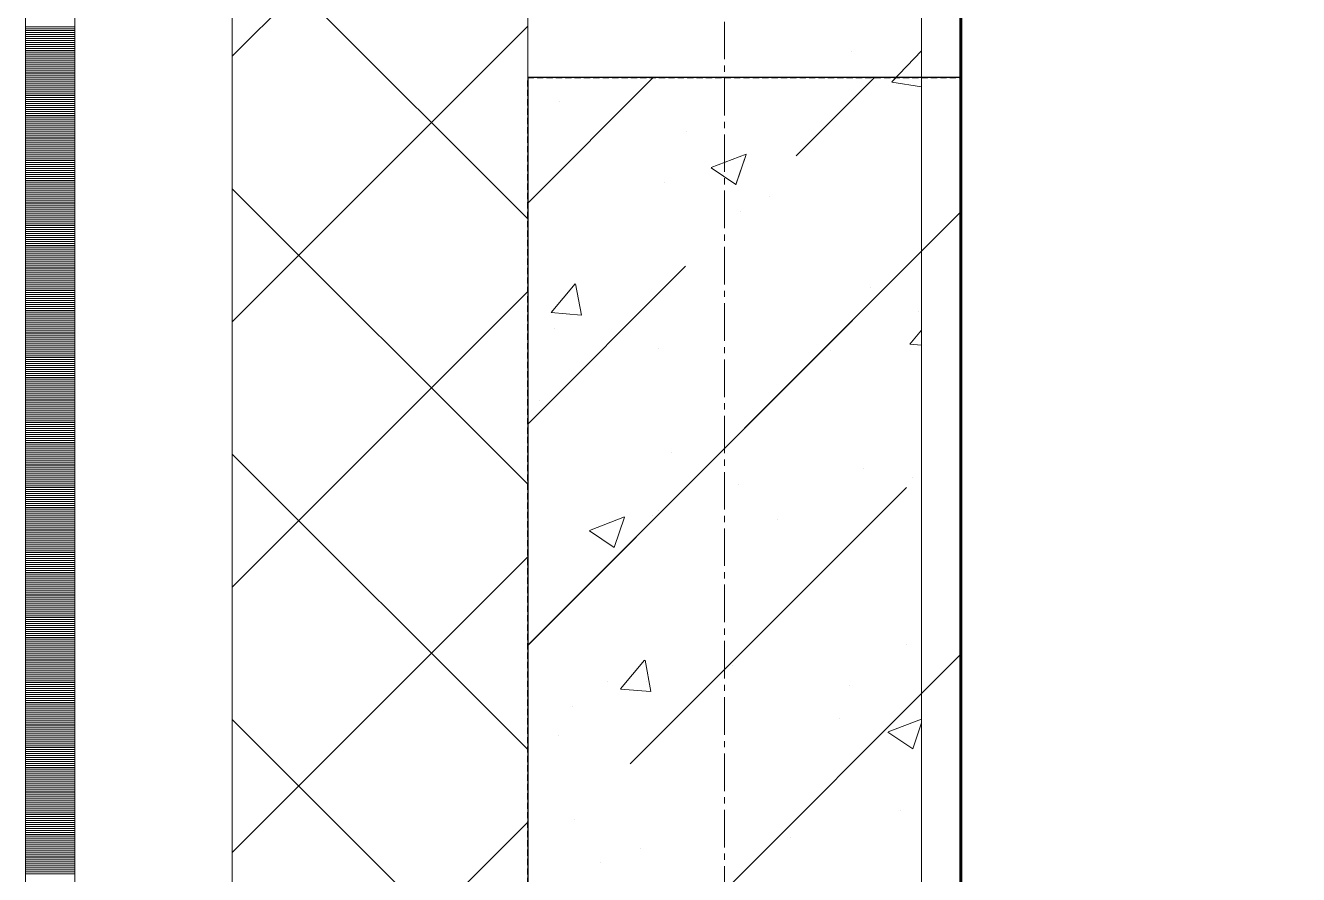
# Model space of a CAD drawing. Header units: millimetres. Extents: x 470010 to 1231400, y -134005 to 421770.
# Drawn here: x 672519 to 673165, y -43716 to -43285 of the extents above; entities that cross this region are included whole.
import ezdxf
from ezdxf.enums import TextEntityAlignment as Align

# ---------------------------------------------------------------- set-up
doc = ezdxf.new("R2010")
doc.units = ezdxf.units.MM
for name, pattern in [('CENTER2', [28.575, 19.05, -3.175, 3.175, -3.175]), ('DASHED', [19.05, 12.7, -6.35]), ('HIDDEN2', [4.7625, 3.175, -1.5875])]:
    doc.linetypes.add(name, pattern=pattern)
doc.layers.get('Defpoints').update_dxf_attribs({"color": 140})
for name, color, linetype, lineweight in [('0) шп потолок', 3, 'Continuous', 60), ('АР_Колонны', 70, 'Continuous', 30), ('АР_Стены ЖБ', 7, 'Continuous', 35), ('АР_Стены ПЕНОблок', 52, 'Continuous', 20), ('АР_Тонкая', 254, 'Continuous', 5), ('АР_Утеплитель', 31, 'Continuous', 0), ('АР_Штриховка', 8, 'Continuous', 0)]:
    doc.layers.add(name, color=color, linetype=linetype, lineweight=lineweight)
doc.layers.add('АР_Делит', color=120, linetype='Continuous', lineweight=0, plot=False)
doc.layers.add('РД_Оси_100', color=7, linetype='Continuous', lineweight=0, true_color=0x525252)
doc.styles.add('style1', font='ARIALN.TTF')

# ---------------------------------------------------------------- blocks, each defined once
blk = doc.blocks.new('СОШ_2200_АР_ОСИ_М100_28.05.24')
at = {"layer": 'АР_Делит', "color": 251, "linetype": 'DASHED', "true_color": 0x636466}
blk.add_lwpolyline([(114955, 135155), (114955, -355), (93595.036, -355), (93595.036, 13855), (94145, 13855), (94145, 68320), (66055, 68320), (66055, 13857.73), (83455, 13857.73), (83455, -355), (45245, -355), (45245, 13145), (44695, 13145), (44695, 26755), (45245, 26755), (45245, 68320), (20455, 68320), (20455, 26755), (27955, 26755), (27955, 13145), (-355, 13145), (-355, 100855)], dxfattribs=at)
at = {"layer": 'РД_Оси_100', "color": 251, "linetype": 'CENTER2', "true_color": 0x636466}
blk.add_line((0, -6155), (0, 139938.679), dxfattribs=at)
blk = doc.blocks.new('A$C9108343f')
at = {"layer": '0) шп потолок'}
blk.add_lwpolyline([(14844.96, 52575), (14844.96, 61255), (7274.96, 61255), (7274.96, 52155), (13824.96, 52155)], dxfattribs=at)
at = {"layer": 'АР_Колонны', "color": 18, "linetype": 'HIDDEN2', "lineweight": 25, "true_color": 0x000000}
for p, q in [((7054.96, 57055), (7274.96, 57055)), ((7054.96, 56155), (7054.96, 57055)), ((7274.96, 57055), (7274.96, 56155))]:
    blk.add_line(p, q, dxfattribs=at)
at = {"layer": 'АР_Колонны', "color": 18, "linetype": 'Continuous', "lineweight": 15, "true_color": 0x000000}
for p, q in [((7274.96, 57055), (7054.96, 57055)), ((7054.96, 57055), (7054.96, 56155)), ((7274.96, 57055), (7054.96, 57055)), ((7054.96, 57055), (7054.96, 56155)), ((7274.96, 56155), (7274.96, 57055)), ((7274.96, 56155), (7274.96, 57055))]:
    blk.add_line(p, q, dxfattribs=at)
at = {"layer": 'АР_Стены ЖБ', "color": 18, "linetype": 'Continuous', "lineweight": 30, "true_color": 0x000000}
for p, q in [((7274.96, 57055), (7054.96, 57055)), ((7054.96, 57055), (7054.96, 56155)), ((7274.96, 56155), (7274.96, 57055))]:
    blk.add_line(p, q, dxfattribs=at)
at = {"layer": 'АР_Стены ПЕНОблок', "color": 18, "linetype": 'Continuous', "lineweight": 20, "true_color": 0x000000}
for p, q in [((7054.96, 97555), (7054.96, 21355)), ((7254.96, 21355), (7254.96, 97555))]:
    blk.add_line(p, q, dxfattribs=at)
at = {"layer": 'АР_Тонкая', "color": 18, "linetype": 'Continuous', "lineweight": 5, "true_color": 0x000000}
for p, q in [((6799.96, 97555), (6799.96, 21355)), ((6824.96, 97555), (6824.96, 21355)), ((6824.96, 21355), (6824.96, 97555)), ((6904.96, 21355), (6904.96, 97555))]:
    blk.add_line(p, q, dxfattribs=at)
at = {"layer": 'АР_Утеплитель', "color": 18, "linetype": 'Continuous', "lineweight": 0, "true_color": 0x000000}
for p, q in [((6904.96, 97555), (6904.96, 21355)), ((7054.96, 21355), (7054.96, 97555))]:
    blk.add_line(p, q, dxfattribs=at)
at = {"layer": 'АР_Штриховка', "color": 18, "linetype": 'Continuous', "lineweight": 0, "true_color": 0x000000}
for p, q in [((6904.96, 57065.71), (7054.96, 57215.71)), ((7054.96, 56983.14), (6904.96, 57133.14)), ((6799.96, 57080.75), (6824.96, 57080.75)), ((6799.96, 57079.75), (6824.96, 57079.75)), ((6904.96, 56931.01), (7054.96, 57081.01)), ((6799.96, 57078.75), (6824.96, 57078.75)), ((6799.96, 57077.75), (6824.96, 57077.75)), ((6799.96, 57076.75), (6824.96, 57076.75)), ((6799.96, 57075.75), (6824.96, 57075.75)), ((6799.96, 57074.75), (6824.96, 57074.75)), ((6799.96, 57073.75), (6824.96, 57073.75)), ((6799.96, 57072.75), (6824.96, 57072.75)), ((6799.96, 57071.75), (6824.96, 57071.75)), ((6799.96, 57070.75), (6824.96, 57070.75)), ((6799.96, 57069.75), (6824.96, 57069.75)), ((6799.96, 57068.75), (6824.96, 57068.75)), ((6799.96, 57067.75), (6824.96, 57067.75)), ((6799.96, 57066.75), (6824.96, 57066.75)), ((7219.35, 57068.07), (7219.35, 57068.07)), ((7239.88, 57052.74), (7254.96, 57068.45)), ((6799.96, 57065.75), (6824.96, 57065.75)), ((6799.96, 57064.75), (6824.96, 57064.75)), ((6799.96, 57063.75), (6824.96, 57063.75)), ((6799.96, 57062.75), (6824.96, 57062.75)), ((6799.96, 57061.75), (6824.96, 57061.75)), ((6799.96, 57060.75), (6824.96, 57060.75)), ((6799.96, 57059.75), (6824.96, 57059.75)), ((6799.96, 57058.75), (6824.96, 57058.75)), ((6799.96, 57057.75), (6824.96, 57057.75)), ((6799.96, 57056.75), (6824.96, 57056.75)), ((6799.96, 57055.75), (6824.96, 57055.75)), ((6799.96, 57054.75), (6824.96, 57054.75)), ((6799.96, 57053.75), (6824.96, 57053.75)), ((6799.96, 57052.75), (6824.96, 57052.75)), ((6799.96, 57051.75), (6824.96, 57051.75)), ((6799.96, 57050.75), (6824.96, 57050.75)), ((6799.96, 57049.75), (6824.96, 57049.75)), ((6799.96, 57048.75), (6824.96, 57048.75)), ((6799.96, 57047.75), (6824.96, 57047.75)), ((6799.96, 57046.75), (6824.96, 57046.75)), ((7239.93, 57052.64), (7254.96, 57050.31)), ((6799.96, 57045.75), (6824.96, 57045.75)), ((6799.96, 57044.75), (6824.96, 57044.75)), ((6799.96, 57043.75), (6824.96, 57043.75)), ((6799.96, 57042.75), (6824.96, 57042.75)), ((6799.96, 57041.75), (6824.96, 57041.75)), ((6799.96, 57040.75), (6824.96, 57040.75)), ((7071.22, 57042.64), (7071.22, 57042.64)), ((6799.96, 57039.75), (6824.96, 57039.75)), ((6799.96, 57038.75), (6824.96, 57038.75)), ((6799.96, 57037.75), (6824.96, 57037.75)), ((6799.96, 57036.75), (6824.96, 57036.75)), ((6799.96, 57035.75), (6824.96, 57035.75)), ((6799.96, 57034.75), (6824.96, 57034.75)), ((6799.96, 57033.75), (6824.96, 57033.75)), ((6799.96, 57032.75), (6824.96, 57032.75)), ((6799.96, 57031.75), (6824.96, 57031.75)), ((6799.96, 57030.75), (6824.96, 57030.75)), ((6799.96, 57029.75), (6824.96, 57029.75)), ((6799.96, 57028.75), (6824.96, 57028.75)), ((6799.96, 57027.75), (6824.96, 57027.75)), ((7135.37, 57027.59), (7135.37, 57027.59)), ((6799.96, 57026.75), (6824.96, 57026.75)), ((6799.96, 57025.75), (6824.96, 57025.75)), ((6799.96, 57024.75), (6824.96, 57024.75)), ((6799.96, 57023.75), (6824.96, 57023.75)), ((6799.96, 57022.75), (6824.96, 57022.75)), ((6799.96, 57021.75), (6824.96, 57021.75)), ((6799.96, 57020.75), (6824.96, 57020.75)), ((6799.96, 57019.75), (6824.96, 57019.75)), ((6799.96, 57018.75), (6824.96, 57018.75)), ((6799.96, 57017.75), (6824.96, 57017.75)), ((6799.96, 57016.75), (6824.96, 57016.75)), ((6799.96, 57015.75), (6824.96, 57015.75)), ((6799.96, 57014.75), (6824.96, 57014.75)), ((7148.14, 57009.23), (7165.92, 57016.05)), ((7160.72, 57000.56), (7165.87, 57015.91)), ((6799.96, 57013.75), (6824.96, 57013.75)), ((6799.96, 57012.75), (6824.96, 57012.75)), ((6799.96, 57011.75), (6824.96, 57011.75)), ((6799.96, 57010.75), (6824.96, 57010.75)), ((6799.96, 57009.75), (6824.96, 57009.75)), ((6799.96, 57008.75), (6824.96, 57008.75)), ((6799.96, 57007.75), (6824.96, 57007.75)), ((7148.07, 57009.08), (7160.71, 57000.56)), ((6799.96, 57006.75), (6824.96, 57006.75)), ((6799.96, 57005.75), (6824.96, 57005.75)), ((6799.96, 57004.75), (6824.96, 57004.75)), ((6799.96, 57003.75), (6824.96, 57003.75)), ((6799.96, 57002.75), (6824.96, 57002.75)), ((6799.96, 57001.75), (6824.96, 57001.75)), ((7124.58, 57001.86), (7124.58, 57001.86)), ((6799.96, 57000.75), (6824.96, 57000.75)), ((6799.96, 56999.75), (6824.96, 56999.75)), ((6799.96, 56998.75), (6824.96, 56998.75)), ((6799.96, 56997.75), (6824.96, 56997.75)), ((6799.96, 56996.75), (6824.96, 56996.75)), ((6799.96, 56995.75), (6824.96, 56995.75)), ((6799.96, 56994.75), (6824.96, 56994.75)), ((7054.96, 56848.44), (6904.96, 56998.44)), ((6799.96, 56993.75), (6824.96, 56993.75)), ((6799.96, 56992.75), (6824.96, 56992.75)), ((6799.96, 56991.75), (6824.96, 56991.75)), ((6799.96, 56990.75), (6824.96, 56990.75)), ((6799.96, 56989.75), (6824.96, 56989.75)), ((6799.96, 56988.75), (6824.96, 56988.75)), ((7177.62, 56994.41), (7177.62, 56994.41)), ((6799.96, 56987.75), (6824.96, 56987.75)), ((6799.96, 56986.75), (6824.96, 56986.75)), ((6799.96, 56985.75), (6824.96, 56985.75)), ((6799.96, 56984.75), (6824.96, 56984.75)), ((6799.96, 56983.75), (6824.96, 56983.75)), ((6799.96, 56982.75), (6824.96, 56982.75)), ((6799.96, 56981.75), (6824.96, 56981.75)), ((6799.96, 56980.75), (6824.96, 56980.75)), ((6799.96, 56979.75), (6824.96, 56979.75)), ((6799.96, 56978.75), (6824.96, 56978.75)), ((6799.96, 56977.75), (6824.96, 56977.75)), ((6799.96, 56976.75), (6824.96, 56976.75)), ((6799.96, 56975.75), (6824.96, 56975.75)), ((6799.96, 56974.75), (6824.96, 56974.75)), ((6799.96, 56973.75), (6824.96, 56973.75)), ((6799.96, 56972.75), (6824.96, 56972.75)), ((6799.96, 56971.75), (6824.96, 56971.75)), ((6799.96, 56970.75), (6824.96, 56970.75)), ((6799.96, 56969.75), (6824.96, 56969.75)), ((6799.96, 56968.75), (6824.96, 56968.75)), ((6799.96, 56967.75), (6824.96, 56967.75)), ((6799.96, 56966.75), (6824.96, 56966.75)), ((6799.96, 56965.75), (6824.96, 56965.75)), ((6799.96, 56964.75), (6824.96, 56964.75)), ((6799.96, 56963.75), (6824.96, 56963.75)), ((6799.96, 56962.75), (6824.96, 56962.75)), ((6799.96, 56961.75), (6824.96, 56961.75)), ((6799.96, 56960.75), (6824.96, 56960.75)), ((6799.96, 56959.75), (6824.96, 56959.75)), ((6799.96, 56958.75), (6824.96, 56958.75)), ((6799.96, 56957.75), (6824.96, 56957.75)), ((6799.96, 56956.75), (6824.96, 56956.75)), ((6799.96, 56955.75), (6824.96, 56955.75)), ((6799.96, 56954.75), (6824.96, 56954.75)), ((6799.96, 56953.75), (6824.96, 56953.75)), ((6799.96, 56952.75), (6824.96, 56952.75)), ((6799.96, 56951.75), (6824.96, 56951.75)), ((6799.96, 56950.75), (6824.96, 56950.75)), ((6799.96, 56949.75), (6824.96, 56949.75)), ((7066.87, 56935.59), (7079.11, 56950.19)), ((7082.26, 56934.3), (7079.33, 56950.22)), ((6799.96, 56948.75), (6824.96, 56948.75)), ((6799.96, 56947.75), (6824.96, 56947.75)), ((6799.96, 56946.75), (6824.96, 56946.75)), ((6799.96, 56945.75), (6824.96, 56945.75)), ((6799.96, 56944.75), (6824.96, 56944.75)), ((6799.96, 56943.75), (6824.96, 56943.75)), ((6904.96, 56796.3), (7054.96, 56946.3)), ((7228.97, 56948.53), (7228.97, 56948.53)), ((6799.96, 56942.75), (6824.96, 56942.75)), ((6799.96, 56941.75), (6824.96, 56941.75)), ((6799.96, 56940.75), (6824.96, 56940.75)), ((6799.96, 56939.75), (6824.96, 56939.75)), ((6799.96, 56938.75), (6824.96, 56938.75)), ((6799.96, 56937.75), (6824.96, 56937.75)), ((6799.96, 56936.75), (6824.96, 56936.75)), ((6799.96, 56935.75), (6824.96, 56935.75)), ((6799.96, 56934.75), (6824.96, 56934.75)), ((6799.96, 56933.75), (6824.96, 56933.75)), ((6799.96, 56932.75), (6824.96, 56932.75)), ((6799.96, 56931.75), (6824.96, 56931.75)), ((6799.96, 56930.75), (6824.96, 56930.75)), ((7066.87, 56935.59), (7082.05, 56934.26)), ((7253.41, 56936.35), (7253.41, 56936.35)), ((6799.96, 56929.75), (6824.96, 56929.75)), ((6799.96, 56928.75), (6824.96, 56928.75)), ((6799.96, 56927.75), (6824.96, 56927.75)), ((6799.96, 56926.75), (6824.96, 56926.75)), ((6799.96, 56925.75), (6824.96, 56925.75)), ((6799.96, 56924.75), (6824.96, 56924.75)), ((6799.96, 56923.75), (6824.96, 56923.75)), ((7068.55, 56927.41), (7068.55, 56927.41)), ((7249.05, 56919.65), (7254.96, 56926.69)), ((6799.96, 56922.75), (6824.96, 56922.75)), ((6799.96, 56921.75), (6824.96, 56921.75)), ((6799.96, 56920.75), (6824.96, 56920.75)), ((6799.96, 56919.75), (6824.96, 56919.75)), ((6799.96, 56918.75), (6824.96, 56918.75)), ((6799.96, 56917.75), (6824.96, 56917.75)), ((7121.49, 56917.31), (7121.49, 56917.31)), ((7249.05, 56919.65), (7254.96, 56919.13)), ((6799.96, 56916.75), (6824.96, 56916.75)), ((6799.96, 56915.75), (6824.96, 56915.75)), ((6799.96, 56914.75), (6824.96, 56914.75)), ((6799.96, 56913.75), (6824.96, 56913.75)), ((6799.96, 56912.75), (6824.96, 56912.75)), ((6799.96, 56911.75), (6824.96, 56911.75)), ((6799.96, 56910.75), (6824.96, 56910.75)), ((7208.87, 56916.52), (7208.87, 56916.52)), ((6799.96, 56909.75), (6824.96, 56909.75)), ((6799.96, 56908.75), (6824.96, 56908.75)), ((6799.96, 56907.75), (6824.96, 56907.75)), ((6799.96, 56906.75), (6824.96, 56906.75)), ((6799.96, 56905.75), (6824.96, 56905.75)), ((6799.96, 56904.75), (6824.96, 56904.75)), ((6799.96, 56903.75), (6824.96, 56903.75)), ((6799.96, 56902.75), (6824.96, 56902.75)), ((6799.96, 56901.75), (6824.96, 56901.75)), ((6799.96, 56900.75), (6824.96, 56900.75)), ((6799.96, 56899.75), (6824.96, 56899.75)), ((6799.96, 56898.75), (6824.96, 56898.75)), ((6799.96, 56897.75), (6824.96, 56897.75)), ((6799.96, 56896.75), (6824.96, 56896.75)), ((6799.96, 56895.75), (6824.96, 56895.75)), ((6799.96, 56894.75), (6824.96, 56894.75)), ((6799.96, 56893.75), (6824.96, 56893.75)), ((6799.96, 56892.75), (6824.96, 56892.75)), ((6799.96, 56891.75), (6824.96, 56891.75)), ((6799.96, 56890.75), (6824.96, 56890.75)), ((6799.96, 56889.75), (6824.96, 56889.75)), ((6799.96, 56888.75), (6824.96, 56888.75)), ((6799.96, 56887.75), (6824.96, 56887.75)), ((6799.96, 56886.75), (6824.96, 56886.75)), ((6799.96, 56885.75), (6824.96, 56885.75)), ((7060.74, 56891.09), (7060.74, 56891.09)), ((6799.96, 56884.75), (6824.96, 56884.75)), ((6799.96, 56883.75), (6824.96, 56883.75)), ((6799.96, 56882.75), (6824.96, 56882.75)), ((6799.96, 56881.75), (6824.96, 56881.75)), ((6799.96, 56880.75), (6824.96, 56880.75)), ((6799.96, 56879.75), (6824.96, 56879.75)), ((6799.96, 56878.75), (6824.96, 56878.75)), ((6799.96, 56877.75), (6824.96, 56877.75)), ((6799.96, 56876.75), (6824.96, 56876.75)), ((6799.96, 56875.75), (6824.96, 56875.75)), ((6799.96, 56874.75), (6824.96, 56874.75)), ((6799.96, 56873.75), (6824.96, 56873.75)), ((6799.96, 56872.75), (6824.96, 56872.75)), ((6799.96, 56871.75), (6824.96, 56871.75)), ((6799.96, 56870.75), (6824.96, 56870.75)), ((6799.96, 56869.75), (6824.96, 56869.75)), ((6799.96, 56868.75), (6824.96, 56868.75)), ((6799.96, 56867.75), (6824.96, 56867.75)), ((6799.96, 56866.75), (6824.96, 56866.75)), ((6799.96, 56865.75), (6824.96, 56865.75)), ((6799.96, 56864.75), (6824.96, 56864.75)), ((6799.96, 56863.75), (6824.96, 56863.75)), ((6799.96, 56862.75), (6824.96, 56862.75)), ((6799.96, 56861.75), (6824.96, 56861.75)), ((6799.96, 56860.75), (6824.96, 56860.75)), ((6799.96, 56859.75), (6824.96, 56859.75)), ((7054.96, 56713.74), (6904.96, 56863.74)), ((7128.16, 56864.61), (7128.16, 56864.61)), ((6799.96, 56858.75), (6824.96, 56858.75)), ((6799.96, 56857.75), (6824.96, 56857.75)), ((6799.96, 56856.75), (6824.96, 56856.75)), ((6799.96, 56855.75), (6824.96, 56855.75)), ((6799.96, 56854.75), (6824.96, 56854.75)), ((6799.96, 56853.75), (6824.96, 56853.75)), ((6799.96, 56852.75), (6824.96, 56852.75)), ((7225.73, 56856.72), (7225.73, 56856.72)), ((6799.96, 56851.75), (6824.96, 56851.75)), ((6799.96, 56850.75), (6824.96, 56850.75)), ((6799.96, 56849.75), (6824.96, 56849.75)), ((6799.96, 56848.75), (6824.96, 56848.75)), ((6799.96, 56847.75), (6824.96, 56847.75)), ((6799.96, 56846.75), (6824.96, 56846.75)), ((7162.15, 56848.35), (7162.15, 56848.35)), ((7250.33, 56851.79), (7250.33, 56851.79)), ((6799.96, 56845.75), (6824.96, 56845.75)), ((6799.96, 56844.75), (6824.96, 56844.75)), ((6799.96, 56843.75), (6824.96, 56843.75)), ((6799.96, 56842.75), (6824.96, 56842.75)), ((6799.96, 56841.75), (6824.96, 56841.75)), ((6799.96, 56840.75), (6824.96, 56840.75)), ((6799.96, 56839.75), (6824.96, 56839.75)), ((6799.96, 56838.75), (6824.96, 56838.75)), ((6799.96, 56837.75), (6824.96, 56837.75)), ((6799.96, 56836.75), (6824.96, 56836.75)), ((6799.96, 56835.75), (6824.96, 56835.75)), ((6799.96, 56834.75), (6824.96, 56834.75)), ((6799.96, 56833.75), (6824.96, 56833.75)), ((7121.6, 56835.32), (7121.6, 56835.32)), ((6799.96, 56832.75), (6824.96, 56832.75)), ((6799.96, 56831.75), (6824.96, 56831.75)), ((6799.96, 56830.75), (6824.96, 56830.75)), ((6799.96, 56829.75), (6824.96, 56829.75)), ((6799.96, 56828.75), (6824.96, 56828.75)), ((6799.96, 56827.75), (6824.96, 56827.75)), ((6799.96, 56826.75), (6824.96, 56826.75)), ((7086.34, 56825.04), (7104.12, 56831.86)), ((7098.92, 56816.37), (7104.07, 56831.72)), ((7118.4, 56832.75), (7118.4, 56832.75)), ((7181.71, 56830.49), (7181.71, 56830.49)), ((6799.96, 56825.75), (6824.96, 56825.75)), ((6799.96, 56824.75), (6824.96, 56824.75)), ((6799.96, 56823.75), (6824.96, 56823.75)), ((6799.96, 56822.75), (6824.96, 56822.75)), ((6799.96, 56821.75), (6824.96, 56821.75)), ((6799.96, 56820.75), (6824.96, 56820.75)), ((7086.27, 56824.9), (7098.91, 56816.37)), ((6799.96, 56819.75), (6824.96, 56819.75)), ((6799.96, 56818.75), (6824.96, 56818.75)), ((6799.96, 56817.75), (6824.96, 56817.75)), ((6799.96, 56816.75), (6824.96, 56816.75)), ((6799.96, 56815.75), (6824.96, 56815.75)), ((6799.96, 56814.75), (6824.96, 56814.75)), ((6799.96, 56813.75), (6824.96, 56813.75)), ((6799.96, 56812.75), (6824.96, 56812.75)), ((6799.96, 56811.75), (6824.96, 56811.75)), ((6799.96, 56810.75), (6824.96, 56810.75)), ((6799.96, 56809.75), (6824.96, 56809.75)), ((6799.96, 56808.75), (6824.96, 56808.75)), ((6799.96, 56807.75), (6824.96, 56807.75)), ((6904.96, 56661.6), (7054.96, 56811.6)), ((6799.96, 56806.75), (6824.96, 56806.75)), ((6799.96, 56805.75), (6824.96, 56805.75)), ((6799.96, 56804.75), (6824.96, 56804.75)), ((6799.96, 56803.75), (6824.96, 56803.75)), ((6799.96, 56802.75), (6824.96, 56802.75)), ((6799.96, 56801.75), (6824.96, 56801.75)), ((6799.96, 56800.75), (6824.96, 56800.75)), ((6799.96, 56799.75), (6824.96, 56799.75)), ((6799.96, 56798.75), (6824.96, 56798.75)), ((6799.96, 56797.75), (6824.96, 56797.75)), ((6799.96, 56796.75), (6824.96, 56796.75)), ((6799.96, 56795.75), (6824.96, 56795.75)), ((6799.96, 56794.75), (6824.96, 56794.75)), ((6799.96, 56793.75), (6824.96, 56793.75)), ((6799.96, 56792.75), (6824.96, 56792.75)), ((6799.96, 56791.75), (6824.96, 56791.75)), ((6799.96, 56790.75), (6824.96, 56790.75)), ((6799.96, 56789.75), (6824.96, 56789.75)), ((6799.96, 56788.75), (6824.96, 56788.75)), ((6799.96, 56787.75), (6824.96, 56787.75)), ((6799.96, 56786.75), (6824.96, 56786.75)), ((6799.96, 56785.75), (6824.96, 56785.75)), ((6799.96, 56784.75), (6824.96, 56784.75)), ((6799.96, 56783.75), (6824.96, 56783.75)), ((6799.96, 56782.75), (6824.96, 56782.75)), ((6799.96, 56781.75), (6824.96, 56781.75)), ((6799.96, 56780.75), (6824.96, 56780.75)), ((6799.96, 56779.75), (6824.96, 56779.75)), ((6799.96, 56778.75), (6824.96, 56778.75)), ((6799.96, 56777.75), (6824.96, 56777.75)), ((6799.96, 56776.75), (6824.96, 56776.75)), ((6799.96, 56775.75), (6824.96, 56775.75)), ((6799.96, 56774.75), (6824.96, 56774.75)), ((6799.96, 56773.75), (6824.96, 56773.75)), ((6799.96, 56772.75), (6824.96, 56772.75)), ((6799.96, 56771.75), (6824.96, 56771.75)), ((6799.96, 56770.75), (6824.96, 56770.75)), ((6799.96, 56769.75), (6824.96, 56769.75)), ((6799.96, 56768.75), (6824.96, 56768.75)), ((6799.96, 56767.75), (6824.96, 56767.75)), ((6799.96, 56766.75), (6824.96, 56766.75)), ((6799.96, 56765.75), (6824.96, 56765.75)), ((6799.96, 56764.75), (6824.96, 56764.75)), ((6799.96, 56763.75), (6824.96, 56763.75)), ((6799.96, 56762.75), (6824.96, 56762.75)), ((7247.24, 56767.24), (7247.24, 56767.24)), ((6799.96, 56761.75), (6824.96, 56761.75)), ((6799.96, 56760.75), (6824.96, 56760.75)), ((6799.96, 56759.75), (6824.96, 56759.75)), ((6799.96, 56758.75), (6824.96, 56758.75)), ((6799.96, 56757.75), (6824.96, 56757.75)), ((6799.96, 56756.75), (6824.96, 56756.75)), ((6799.96, 56755.75), (6824.96, 56755.75)), ((7102.11, 56744.54), (7114.36, 56759.13)), ((7117.5, 56743.24), (7114.57, 56759.16)), ((7158.91, 56756.54), (7158.91, 56756.54)), ((6799.96, 56754.75), (6824.96, 56754.75)), ((6799.96, 56753.75), (6824.96, 56753.75)), ((6799.96, 56752.75), (6824.96, 56752.75)), ((6799.96, 56751.75), (6824.96, 56751.75)), ((6799.96, 56750.75), (6824.96, 56750.75)), ((6799.96, 56749.75), (6824.96, 56749.75)), ((6799.96, 56748.75), (6824.96, 56748.75)), ((6799.96, 56747.75), (6824.96, 56747.75)), ((6799.96, 56746.75), (6824.96, 56746.75)), ((6799.96, 56745.75), (6824.96, 56745.75)), ((6799.96, 56744.75), (6824.96, 56744.75)), ((6799.96, 56743.75), (6824.96, 56743.75)), ((6799.96, 56742.75), (6824.96, 56742.75)), ((7095.33, 56748.16), (7095.33, 56748.16)), ((7102.11, 56744.53), (7117.29, 56743.2)), ((7115.31, 56748.2), (7115.31, 56748.2)), ((7218.6, 56746.43), (7218.6, 56746.43)), ((6799.96, 56741.75), (6824.96, 56741.75)), ((6799.96, 56740.75), (6824.96, 56740.75)), ((6799.96, 56739.75), (6824.96, 56739.75)), ((6799.96, 56738.75), (6824.96, 56738.75)), ((6799.96, 56737.75), (6824.96, 56737.75)), ((6799.96, 56736.75), (6824.96, 56736.75)), ((6799.96, 56735.75), (6824.96, 56735.75)), ((6799.96, 56734.75), (6824.96, 56734.75)), ((6799.96, 56733.75), (6824.96, 56733.75)), ((6799.96, 56732.75), (6824.96, 56732.75)), ((6799.96, 56731.75), (6824.96, 56731.75)), ((6799.96, 56730.75), (6824.96, 56730.75)), ((6799.96, 56729.75), (6824.96, 56729.75)), ((7077.62, 56735.5), (7077.62, 56735.5)), ((7213.21, 56729.77), (7213.21, 56729.77)), ((6799.96, 56728.75), (6824.96, 56728.75)), ((6799.96, 56727.75), (6824.96, 56727.75)), ((6799.96, 56726.75), (6824.96, 56726.75)), ((6799.96, 56725.75), (6824.96, 56725.75)), ((6799.96, 56724.75), (6824.96, 56724.75)), ((6799.96, 56723.75), (6824.96, 56723.75)), ((7054.96, 56579.03), (6904.96, 56729.03)), ((7237.95, 56722.77), (7254.96, 56729.3)), ((7250.53, 56714.1), (7254.96, 56727.29)), ((6799.96, 56722.75), (6824.96, 56722.75)), ((6799.96, 56721.75), (6824.96, 56721.75)), ((6799.96, 56720.75), (6824.96, 56720.75)), ((6799.96, 56719.75), (6824.96, 56719.75)), ((6799.96, 56718.75), (6824.96, 56718.75)), ((6799.96, 56717.75), (6824.96, 56717.75)), ((7070.48, 56721.01), (7070.48, 56721.01)), ((7237.89, 56722.63), (7250.52, 56714.11)), ((6799.96, 56716.75), (6824.96, 56716.75)), ((6799.96, 56715.75), (6824.96, 56715.75)), ((6799.96, 56714.75), (6824.96, 56714.75)), ((6799.96, 56713.75), (6824.96, 56713.75)), ((6799.96, 56712.75), (6824.96, 56712.75)), ((6799.96, 56711.75), (6824.96, 56711.75)), ((6799.96, 56710.75), (6824.96, 56710.75)), ((6799.96, 56709.75), (6824.96, 56709.75)), ((6799.96, 56708.75), (6824.96, 56708.75)), ((6799.96, 56707.75), (6824.96, 56707.75)), ((6799.96, 56706.75), (6824.96, 56706.75)), ((6799.96, 56705.75), (6824.96, 56705.75)), ((6799.96, 56704.75), (6824.96, 56704.75)), ((6799.96, 56703.75), (6824.96, 56703.75)), ((6799.96, 56702.75), (6824.96, 56702.75)), ((6799.96, 56701.75), (6824.96, 56701.75)), ((6799.96, 56700.75), (6824.96, 56700.75)), ((6799.96, 56699.75), (6824.96, 56699.75)), ((6799.96, 56698.75), (6824.96, 56698.75)), ((6799.96, 56697.75), (6824.96, 56697.75)), ((6799.96, 56696.75), (6824.96, 56696.75)), ((6799.96, 56695.75), (6824.96, 56695.75)), ((6799.96, 56694.75), (6824.96, 56694.75)), ((6799.96, 56693.75), (6824.96, 56693.75)), ((6799.96, 56692.75), (6824.96, 56692.75)), ((6799.96, 56691.75), (6824.96, 56691.75)), ((6799.96, 56690.75), (6824.96, 56690.75)), ((6799.96, 56689.75), (6824.96, 56689.75)), ((6799.96, 56688.75), (6824.96, 56688.75)), ((6799.96, 56687.75), (6824.96, 56687.75)), ((6799.96, 56686.75), (6824.96, 56686.75)), ((6799.96, 56685.75), (6824.96, 56685.75)), ((6799.96, 56684.75), (6824.96, 56684.75)), ((6799.96, 56683.75), (6824.96, 56683.75)), ((6799.96, 56682.75), (6824.96, 56682.75)), ((6799.96, 56681.75), (6824.96, 56681.75)), ((6799.96, 56680.75), (6824.96, 56680.75)), ((6799.96, 56679.75), (6824.96, 56679.75)), ((6799.96, 56678.75), (6824.96, 56678.75)), ((7244.15, 56682.68), (7244.15, 56682.68)), ((6799.96, 56677.75), (6824.96, 56677.75)), ((6799.96, 56676.75), (6824.96, 56676.75)), ((6799.96, 56675.75), (6824.96, 56675.75)), ((6799.96, 56674.75), (6824.96, 56674.75)), ((6799.96, 56673.75), (6824.96, 56673.75)), ((6799.96, 56672.75), (6824.96, 56672.75)), ((6799.96, 56671.75), (6824.96, 56671.75)), ((6904.96, 56526.9), (7054.96, 56676.9)), ((6799.96, 56670.75), (6824.96, 56670.75)), ((6799.96, 56669.75), (6824.96, 56669.75)), ((6799.96, 56668.75), (6824.96, 56668.75)), ((6799.96, 56667.75), (6824.96, 56667.75)), ((6799.96, 56666.75), (6824.96, 56666.75)), ((6799.96, 56665.75), (6824.96, 56665.75)), ((7188.29, 56669.02), (7188.29, 56669.02)), ((6799.96, 56664.75), (6824.96, 56664.75)), ((6799.96, 56663.75), (6824.96, 56663.75)), ((6799.96, 56662.75), (6824.96, 56662.75)), ((6799.96, 56661.75), (6824.96, 56661.75)), ((6799.96, 56660.75), (6824.96, 56660.75)), ((6799.96, 56659.75), (6824.96, 56659.75)), ((6799.96, 56658.75), (6824.96, 56658.75)), ((7112.22, 56663.64), (7112.22, 56663.64)), ((6799.96, 56657.75), (6824.96, 56657.75)), ((6799.96, 56656.75), (6824.96, 56656.75)), ((6799.96, 56655.75), (6824.96, 56655.75)), ((6799.96, 56654.75), (6824.96, 56654.75)), ((6799.96, 56653.75), (6824.96, 56653.75)), ((6799.96, 56652.75), (6824.96, 56652.75)), ((7092.1, 56656.36), (7092.1, 56656.36)), ((6799.96, 56651.75), (6824.96, 56651.75)), ((6799.96, 56650.75), (6824.96, 56650.75))]:
    blk.add_line(p, q, dxfattribs=at)
at = {"layer": 'АР_Штриховка', "color": 18, "linetype": 'Continuous', "lineweight": 5, "true_color": 0x000000}
for p, q in [((7054.96, 56991.2), (7118.75, 57055)), ((7191.24, 57015.24), (7231.01, 57055)), ((7054.96, 56766.7), (7274.96, 56986.7)), ((7163.18, 56987.17), (7163.18, 56987.17)), ((7054.96, 56878.95), (7135.12, 56959.11)), ((7107.05, 56706.54), (7247.37, 56846.86)), ((7054.96, 56542.19), (7274.96, 56762.19)), ((7078.99, 56678.48), (7078.99, 56678.48))]:
    blk.add_line(p, q, dxfattribs=at)
at = {"layer": 'РД_Оси_100'}
blk.add_blockref('СОШ_2200_АР_ОСИ_М100_28.05.24', (7154.96, 6755), dxfattribs=at)
at = {"layer": 'Defpoints', "color": 18, "true_color": 0x000000, "style": 'style1'}
for p in [(143949.34, 316089.12), (143974.98, 281639.5), (143890.4, 273244.71), (143839.99, 264276.81), (143967.75, 254892.38), (12251.96, 104178.14), (12382.58, 96023.14)]:
    blk.add_attdef('АР-ПОМЕЩЕНИЕ:НАИМЕНОВАНИЕ', text='', height=100, dxfattribs=at).set_placement(p, align=Align.MIDDLE)
at = {"layer": 'Defpoints', "color": 18, "true_color": 0x000000, "style": 'style1', "flags": 8}
for p in [(143951.3, 279099.09), (143848.34, 269251.11), (143875.33, 260094.25), (144049.74, 250824.7), (163419.28, 238153.36), (155897.46, 237965.97), (183037.2, 237965.97), (143342.94, 237876.19)]:
    blk.add_attdef('АР-ПОМЕЩЕНИЕ:НАИМЕНОВАНИЕ', text='', height=100, dxfattribs=at).set_placement(p, align=Align.MIDDLE)

msp = doc.modelspace()

# ---------------------------------------------------------------- linework, layer by layer
at = {"layer": '0) шп потолок'}
msp.add_lwpolyline([(680563.57, -47791.242), (680563.57, -39111.242), (672993.57, -39111.242), (672993.57, -48211.242), (679543.57, -48211.242)], dxfattribs=at)
at = {"layer": 'АР_Колонны', "color": 18, "linetype": 'HIDDEN2', "lineweight": 25, "true_color": 0x000000}
for p, q in [((672773.57, -43311.242), (672993.57, -43311.242)), ((672773.57, -44211.242), (672773.57, -43311.242)), ((672993.57, -43311.242), (672993.57, -44211.242))]:
    msp.add_line(p, q, dxfattribs=at)
at = {"layer": 'АР_Колонны', "color": 18, "linetype": 'Continuous', "lineweight": 15, "true_color": 0x000000}
for p, q in [((672993.57, -43311.242), (672773.57, -43311.242)), ((672773.57, -43311.242), (672773.57, -44211.242)), ((672993.57, -43311.242), (672773.57, -43311.242)), ((672773.57, -43311.242), (672773.57, -44211.242)), ((672993.57, -44211.242), (672993.57, -43311.242)), ((672993.57, -44211.242), (672993.57, -43311.242))]:
    msp.add_line(p, q, dxfattribs=at)
at = {"layer": 'АР_Стены ЖБ', "color": 18, "linetype": 'Continuous', "lineweight": 30, "true_color": 0x000000}
for p, q in [((672993.57, -43311.242), (672773.57, -43311.242)), ((672773.57, -43311.242), (672773.57, -44211.242)), ((672993.57, -44211.242), (672993.57, -43311.242))]:
    msp.add_line(p, q, dxfattribs=at)
at = {"layer": 'АР_Стены ПЕНОблок', "color": 18, "linetype": 'Continuous', "lineweight": 20, "true_color": 0x000000}
for p, q in [((672773.57, -2811.242), (672773.57, -79011.242)), ((672973.57, -79011.242), (672973.57, -2811.242))]:
    msp.add_line(p, q, dxfattribs=at)
at = {"layer": 'АР_Тонкая', "color": 18, "linetype": 'Continuous', "lineweight": 5, "true_color": 0x000000}
for p, q in [((672518.57, -2811.242), (672518.57, -79011.242)), ((672543.57, -2811.242), (672543.57, -79011.242)), ((672543.57, -79011.242), (672543.57, -2811.242)), ((672623.57, -79011.242), (672623.57, -2811.242))]:
    msp.add_line(p, q, dxfattribs=at)
at = {"layer": 'АР_Утеплитель', "color": 18, "linetype": 'Continuous', "lineweight": 0, "true_color": 0x000000}
for p, q in [((672623.57, -2811.242), (672623.57, -79011.242)), ((672773.57, -79011.242), (672773.57, -2811.242))]:
    msp.add_line(p, q, dxfattribs=at)
at = {"layer": 'АР_Штриховка', "color": 18, "linetype": 'Continuous', "lineweight": 0, "true_color": 0x000000}
for p, q in [((672623.57, -43300.531), (672773.57, -43150.531)), ((672773.57, -43383.098), (672623.57, -43233.098)), ((672518.57, -43285.492), (672543.57, -43285.492)), ((672518.57, -43286.492), (672543.57, -43286.492)), ((672518.57, -43287.492), (672543.57, -43287.492)), ((672518.57, -43288.492), (672543.57, -43288.492)), ((672518.57, -43289.492), (672543.57, -43289.492)), ((672518.57, -43290.492), (672543.57, -43290.492)), ((672623.57, -43435.235), (672773.57, -43285.235)), ((672518.57, -43291.492), (672543.57, -43291.492)), ((672518.57, -43292.492), (672543.57, -43292.492)), ((672518.57, -43293.492), (672543.57, -43293.492)), ((672518.57, -43294.492), (672543.57, -43294.492)), ((672518.57, -43295.492), (672543.57, -43295.492)), ((672518.57, -43296.492), (672543.57, -43296.492)), ((672518.57, -43297.492), (672543.57, -43297.492)), ((672518.57, -43298.492), (672543.57, -43298.492)), ((672518.57, -43299.492), (672543.57, -43299.492)), ((672518.57, -43300.492), (672543.57, -43300.492)), ((672518.57, -43301.492), (672543.57, -43301.492)), ((672518.57, -43302.492), (672543.57, -43302.492)), ((672518.57, -43303.492), (672543.57, -43303.492)), ((672958.492, -43313.505), (672973.57, -43297.791)), ((672518.57, -43304.492), (672543.57, -43304.492)), ((672518.57, -43305.492), (672543.57, -43305.492)), ((672518.57, -43306.492), (672543.57, -43306.492)), ((672518.57, -43307.492), (672543.57, -43307.492)), ((672518.57, -43308.492), (672543.57, -43308.492)), ((672518.57, -43309.492), (672543.57, -43309.492)), ((672518.57, -43310.492), (672543.57, -43310.492)), ((672518.57, -43311.492), (672543.57, -43311.492)), ((672518.57, -43312.492), (672543.57, -43312.492)), ((672518.57, -43313.492), (672543.57, -43313.492)), ((672518.57, -43314.492), (672543.57, -43314.492)), ((672518.57, -43315.492), (672543.57, -43315.492)), ((672518.57, -43316.492), (672543.57, -43316.492)), ((672958.537, -43313.601), (672973.57, -43315.932)), ((672518.57, -43317.492), (672543.57, -43317.492)), ((672518.57, -43318.492), (672543.57, -43318.492)), ((672518.57, -43319.492), (672543.57, -43319.492)), ((672518.57, -43320.492), (672543.57, -43320.492)), ((672518.57, -43321.492), (672543.57, -43321.492)), ((672518.57, -43322.492), (672543.57, -43322.492)), ((672518.57, -43323.492), (672543.57, -43323.492)), ((672518.57, -43324.492), (672543.57, -43324.492)), ((672518.57, -43325.492), (672543.57, -43325.492)), ((672518.57, -43326.492), (672543.57, -43326.492)), ((672518.57, -43327.492), (672543.57, -43327.492)), ((672518.57, -43328.492), (672543.57, -43328.492)), ((672518.57, -43329.492), (672543.57, -43329.492)), ((672518.57, -43330.492), (672543.57, -43330.492)), ((672518.57, -43331.492), (672543.57, -43331.492)), ((672518.57, -43332.492), (672543.57, -43332.492)), ((672518.57, -43333.492), (672543.57, -43333.492)), ((672518.57, -43334.492), (672543.57, -43334.492)), ((672518.57, -43335.492), (672543.57, -43335.492)), ((672518.57, -43336.492), (672543.57, -43336.492)), ((672518.57, -43337.492), (672543.57, -43337.492)), ((672518.57, -43338.492), (672543.57, -43338.492)), ((672518.57, -43339.492), (672543.57, -43339.492)), ((672518.57, -43340.492), (672543.57, -43340.492)), ((672518.57, -43341.492), (672543.57, -43341.492)), ((672518.57, -43342.492), (672543.57, -43342.492)), ((672518.57, -43343.492), (672543.57, -43343.492)), ((672518.57, -43344.492), (672543.57, -43344.492)), ((672518.57, -43345.492), (672543.57, -43345.492)), ((672518.57, -43346.492), (672543.57, -43346.492)), ((672518.57, -43347.492), (672543.57, -43347.492)), ((672518.57, -43348.492), (672543.57, -43348.492)), ((672518.57, -43349.492), (672543.57, -43349.492)), ((672518.57, -43350.492), (672543.57, -43350.492)), ((672518.57, -43351.492), (672543.57, -43351.492)), ((672518.57, -43352.492), (672543.57, -43352.492)), ((672518.57, -43353.492), (672543.57, -43353.492)), ((672518.57, -43354.492), (672543.57, -43354.492)), ((672866.75, -43357.017), (672884.534, -43350.19)), ((672879.333, -43365.685), (672884.483, -43350.336)), ((672518.57, -43355.492), (672543.57, -43355.492)), ((672518.57, -43356.492), (672543.57, -43356.492)), ((672518.57, -43357.492), (672543.57, -43357.492)), ((672518.57, -43358.492), (672543.57, -43358.492)), ((672518.57, -43359.492), (672543.57, -43359.492)), ((672518.57, -43360.492), (672543.57, -43360.492)), ((672518.57, -43361.492), (672543.57, -43361.492)), ((672866.685, -43357.158), (672879.32, -43365.68)), ((672518.57, -43362.492), (672543.57, -43362.492)), ((672518.57, -43363.492), (672543.57, -43363.492)), ((672518.57, -43364.492), (672543.57, -43364.492)), ((672518.57, -43365.492), (672543.57, -43365.492)), ((672518.57, -43366.492), (672543.57, -43366.492)), ((672518.57, -43367.492), (672543.57, -43367.492)), ((672773.57, -43517.802), (672623.57, -43367.802)), ((672518.57, -43368.492), (672543.57, -43368.492)), ((672518.57, -43369.492), (672543.57, -43369.492)), ((672518.57, -43370.492), (672543.57, -43370.492)), ((672518.57, -43371.492), (672543.57, -43371.492)), ((672518.57, -43372.492), (672543.57, -43372.492)), ((672518.57, -43373.492), (672543.57, -43373.492)), ((672518.57, -43374.492), (672543.57, -43374.492)), ((672518.57, -43375.492), (672543.57, -43375.492)), ((672518.57, -43376.492), (672543.57, -43376.492)), ((672518.57, -43377.492), (672543.57, -43377.492)), ((672518.57, -43378.492), (672543.57, -43378.492)), ((672518.57, -43379.492), (672543.57, -43379.492)), ((672518.57, -43380.492), (672543.57, -43380.492)), ((672518.57, -43381.492), (672543.57, -43381.492)), ((672518.57, -43382.492), (672543.57, -43382.492)), ((672518.57, -43383.492), (672543.57, -43383.492)), ((672518.57, -43384.492), (672543.57, -43384.492)), ((672518.57, -43385.492), (672543.57, -43385.492)), ((672518.57, -43386.492), (672543.57, -43386.492)), ((672518.57, -43387.492), (672543.57, -43387.492)), ((672518.57, -43388.492), (672543.57, -43388.492)), ((672518.57, -43389.492), (672543.57, -43389.492)), ((672518.57, -43390.492), (672543.57, -43390.492)), ((672518.57, -43391.492), (672543.57, -43391.492)), ((672518.57, -43392.492), (672543.57, -43392.492)), ((672518.57, -43393.492), (672543.57, -43393.492)), ((672518.57, -43394.492), (672543.57, -43394.492)), ((672518.57, -43395.492), (672543.57, -43395.492)), ((672518.57, -43396.492), (672543.57, -43396.492)), ((672518.57, -43397.492), (672543.57, -43397.492)), ((672518.57, -43398.492), (672543.57, -43398.492)), ((672518.57, -43399.492), (672543.57, -43399.492)), ((672518.57, -43400.492), (672543.57, -43400.492)), ((672518.57, -43401.492), (672543.57, -43401.492)), ((672518.57, -43402.492), (672543.57, -43402.492)), ((672518.57, -43403.492), (672543.57, -43403.492)), ((672518.57, -43404.492), (672543.57, -43404.492)), ((672518.57, -43405.492), (672543.57, -43405.492)), ((672518.57, -43406.492), (672543.57, -43406.492)), ((672518.57, -43407.492), (672543.57, -43407.492)), ((672518.57, -43408.492), (672543.57, -43408.492)), ((672518.57, -43409.492), (672543.57, -43409.492)), ((672518.57, -43410.492), (672543.57, -43410.492)), ((672518.57, -43411.492), (672543.57, -43411.492)), ((672518.57, -43412.492), (672543.57, -43412.492)), ((672518.57, -43413.492), (672543.57, -43413.492)), ((672518.57, -43414.492), (672543.57, -43414.492)), ((672518.57, -43415.492), (672543.57, -43415.492)), ((672518.57, -43416.492), (672543.57, -43416.492)), ((672518.57, -43417.492), (672543.57, -43417.492)), ((672518.57, -43418.492), (672543.57, -43418.492)), ((672518.57, -43419.492), (672543.57, -43419.492)), ((672785.481, -43430.65), (672797.726, -43416.057)), ((672800.874, -43431.944), (672797.937, -43416.022)), ((672518.57, -43420.492), (672543.57, -43420.492)), ((672518.57, -43421.492), (672543.57, -43421.492)), ((672518.57, -43422.492), (672543.57, -43422.492)), ((672518.57, -43423.492), (672543.57, -43423.492)), ((672518.57, -43424.492), (672543.57, -43424.492)), ((672518.57, -43425.492), (672543.57, -43425.492)), ((672623.57, -43569.939), (672773.57, -43419.939)), ((672518.57, -43426.492), (672543.57, -43426.492)), ((672518.57, -43427.492), (672543.57, -43427.492)), ((672518.57, -43428.492), (672543.57, -43428.492)), ((672518.57, -43429.492), (672543.57, -43429.492)), ((672518.57, -43430.492), (672543.57, -43430.492)), ((672518.57, -43431.492), (672543.57, -43431.492)), ((672518.57, -43432.492), (672543.57, -43432.492)), ((672785.481, -43430.654), (672800.663, -43431.982)), ((672518.57, -43433.492), (672543.57, -43433.492)), ((672518.57, -43434.492), (672543.57, -43434.492)), ((672518.57, -43435.492), (672543.57, -43435.492)), ((672518.57, -43436.492), (672543.57, -43436.492)), ((672518.57, -43437.492), (672543.57, -43437.492)), ((672518.57, -43438.492), (672543.57, -43438.492)), ((672518.57, -43439.492), (672543.57, -43439.492)), ((672518.57, -43440.492), (672543.57, -43440.492)), ((672518.57, -43441.492), (672543.57, -43441.492)), ((672518.57, -43442.492), (672543.57, -43442.492)), ((672518.57, -43443.492), (672543.57, -43443.492)), ((672518.57, -43444.492), (672543.57, -43444.492)), ((672518.57, -43445.492), (672543.57, -43445.492)), ((672967.666, -43446.589), (672973.57, -43439.553)), ((672518.57, -43446.492), (672543.57, -43446.492)), ((672518.57, -43447.492), (672543.57, -43447.492)), ((672518.57, -43448.492), (672543.57, -43448.492)), ((672518.57, -43449.492), (672543.57, -43449.492)), ((672518.57, -43450.492), (672543.57, -43450.492)), ((672518.57, -43451.492), (672543.57, -43451.492)), ((672967.666, -43446.593), (672973.57, -43447.11)), ((672518.57, -43452.492), (672543.57, -43452.492)), ((672518.57, -43453.492), (672543.57, -43453.492)), ((672518.57, -43454.492), (672543.57, -43454.492)), ((672518.57, -43455.492), (672543.57, -43455.492)), ((672518.57, -43456.492), (672543.57, -43456.492)), ((672518.57, -43457.492), (672543.57, -43457.492)), ((672518.57, -43458.492), (672543.57, -43458.492)), ((672518.57, -43459.492), (672543.57, -43459.492)), ((672518.57, -43460.492), (672543.57, -43460.492)), ((672518.57, -43461.492), (672543.57, -43461.492)), ((672518.57, -43462.492), (672543.57, -43462.492)), ((672518.57, -43463.492), (672543.57, -43463.492)), ((672518.57, -43464.492), (672543.57, -43464.492)), ((672518.57, -43465.492), (672543.57, -43465.492)), ((672518.57, -43466.492), (672543.57, -43466.492)), ((672518.57, -43467.492), (672543.57, -43467.492)), ((672518.57, -43468.492), (672543.57, -43468.492)), ((672518.57, -43469.492), (672543.57, -43469.492)), ((672518.57, -43470.492), (672543.57, -43470.492)), ((672518.57, -43471.492), (672543.57, -43471.492)), ((672518.57, -43472.492), (672543.57, -43472.492)), ((672518.57, -43473.492), (672543.57, -43473.492)), ((672518.57, -43474.492), (672543.57, -43474.492)), ((672518.57, -43475.492), (672543.57, -43475.492)), ((672518.57, -43476.492), (672543.57, -43476.492)), ((672518.57, -43477.492), (672543.57, -43477.492)), ((672518.57, -43478.492), (672543.57, -43478.492)), ((672518.57, -43479.492), (672543.57, -43479.492)), ((672518.57, -43480.492), (672543.57, -43480.492)), ((672518.57, -43481.492), (672543.57, -43481.492)), ((672518.57, -43482.492), (672543.57, -43482.492)), ((672518.57, -43483.492), (672543.57, -43483.492)), ((672518.57, -43484.492), (672543.57, -43484.492)), ((672518.57, -43485.492), (672543.57, -43485.492)), ((672518.57, -43486.492), (672543.57, -43486.492)), ((672518.57, -43487.492), (672543.57, -43487.492)), ((672518.57, -43488.492), (672543.57, -43488.492)), ((672518.57, -43489.492), (672543.57, -43489.492)), ((672518.57, -43490.492), (672543.57, -43490.492)), ((672518.57, -43491.492), (672543.57, -43491.492)), ((672518.57, -43492.492), (672543.57, -43492.492)), ((672518.57, -43493.492), (672543.57, -43493.492)), ((672518.57, -43494.492), (672543.57, -43494.492)), ((672518.57, -43495.492), (672543.57, -43495.492)), ((672518.57, -43496.492), (672543.57, -43496.492)), ((672518.57, -43497.492), (672543.57, -43497.492)), ((672518.57, -43498.492), (672543.57, -43498.492)), ((672518.57, -43499.492), (672543.57, -43499.492)), ((672518.57, -43500.492), (672543.57, -43500.492)), ((672518.57, -43501.492), (672543.57, -43501.492)), ((672518.57, -43502.492), (672543.57, -43502.492)), ((672518.57, -43503.492), (672543.57, -43503.492)), ((672773.57, -43652.506), (672623.57, -43502.506)), ((672518.57, -43504.492), (672543.57, -43504.492)), ((672518.57, -43505.492), (672543.57, -43505.492)), ((672518.57, -43506.492), (672543.57, -43506.492)), ((672518.57, -43507.492), (672543.57, -43507.492)), ((672518.57, -43508.492), (672543.57, -43508.492)), ((672518.57, -43509.492), (672543.57, -43509.492)), ((672518.57, -43510.492), (672543.57, -43510.492)), ((672518.57, -43511.492), (672543.57, -43511.492)), ((672518.57, -43512.492), (672543.57, -43512.492)), ((672518.57, -43513.492), (672543.57, -43513.492)), ((672518.57, -43514.492), (672543.57, -43514.492)), ((672518.57, -43515.492), (672543.57, -43515.492)), ((672518.57, -43516.492), (672543.57, -43516.492)), ((672518.57, -43517.492), (672543.57, -43517.492)), ((672518.57, -43518.492), (672543.57, -43518.492)), ((672518.57, -43519.492), (672543.57, -43519.492)), ((672518.57, -43520.492), (672543.57, -43520.492)), ((672518.57, -43521.492), (672543.57, -43521.492)), ((672518.57, -43522.492), (672543.57, -43522.492)), ((672518.57, -43523.492), (672543.57, -43523.492)), ((672518.57, -43524.492), (672543.57, -43524.492)), ((672518.57, -43525.492), (672543.57, -43525.492)), ((672518.57, -43526.492), (672543.57, -43526.492)), ((672518.57, -43527.492), (672543.57, -43527.492)), ((672518.57, -43528.492), (672543.57, -43528.492)), ((672518.57, -43529.492), (672543.57, -43529.492)), ((672518.57, -43530.492), (672543.57, -43530.492)), ((672518.57, -43531.492), (672543.57, -43531.492)), ((672518.57, -43532.492), (672543.57, -43532.492)), ((672518.57, -43533.492), (672543.57, -43533.492)), ((672518.57, -43534.492), (672543.57, -43534.492)), ((672518.57, -43535.492), (672543.57, -43535.492)), ((672804.948, -43541.205), (672822.732, -43534.378)), ((672817.531, -43549.873), (672822.681, -43534.524)), ((672518.57, -43536.492), (672543.57, -43536.492)), ((672518.57, -43537.492), (672543.57, -43537.492)), ((672518.57, -43538.492), (672543.57, -43538.492)), ((672518.57, -43539.492), (672543.57, -43539.492)), ((672518.57, -43540.492), (672543.57, -43540.492)), ((672518.57, -43541.492), (672543.57, -43541.492)), ((672518.57, -43542.492), (672543.57, -43542.492)), ((672804.883, -43541.346), (672817.518, -43549.868)), ((672518.57, -43543.492), (672543.57, -43543.492)), ((672518.57, -43544.492), (672543.57, -43544.492)), ((672518.57, -43545.492), (672543.57, -43545.492)), ((672518.57, -43546.492), (672543.57, -43546.492)), ((672518.57, -43547.492), (672543.57, -43547.492)), ((672518.57, -43548.492), (672543.57, -43548.492)), ((672518.57, -43549.492), (672543.57, -43549.492)), ((672518.57, -43550.492), (672543.57, -43550.492)), ((672518.57, -43551.492), (672543.57, -43551.492)), ((672518.57, -43552.492), (672543.57, -43552.492)), ((672518.57, -43553.492), (672543.57, -43553.492)), ((672518.57, -43554.492), (672543.57, -43554.492)), ((672518.57, -43555.492), (672543.57, -43555.492)), ((672623.57, -43704.643), (672773.57, -43554.643)), ((672518.57, -43556.492), (672543.57, -43556.492)), ((672518.57, -43557.492), (672543.57, -43557.492)), ((672518.57, -43558.492), (672543.57, -43558.492)), ((672518.57, -43559.492), (672543.57, -43559.492)), ((672518.57, -43560.492), (672543.57, -43560.492)), ((672518.57, -43561.492), (672543.57, -43561.492)), ((672518.57, -43562.492), (672543.57, -43562.492)), ((672518.57, -43563.492), (672543.57, -43563.492)), ((672518.57, -43564.492), (672543.57, -43564.492)), ((672518.57, -43565.492), (672543.57, -43565.492)), ((672518.57, -43566.492), (672543.57, -43566.492)), ((672518.57, -43567.492), (672543.57, -43567.492)), ((672518.57, -43568.492), (672543.57, -43568.492)), ((672518.57, -43569.492), (672543.57, -43569.492)), ((672518.57, -43570.492), (672543.57, -43570.492)), ((672518.57, -43571.492), (672543.57, -43571.492)), ((672518.57, -43572.492), (672543.57, -43572.492)), ((672518.57, -43573.492), (672543.57, -43573.492)), ((672518.57, -43574.492), (672543.57, -43574.492)), ((672518.57, -43575.492), (672543.57, -43575.492)), ((672518.57, -43576.492), (672543.57, -43576.492)), ((672518.57, -43577.492), (672543.57, -43577.492)), ((672518.57, -43578.492), (672543.57, -43578.492)), ((672518.57, -43579.492), (672543.57, -43579.492)), ((672518.57, -43580.492), (672543.57, -43580.492)), ((672518.57, -43581.492), (672543.57, -43581.492)), ((672518.57, -43582.492), (672543.57, -43582.492)), ((672518.57, -43583.492), (672543.57, -43583.492)), ((672518.57, -43584.492), (672543.57, -43584.492)), ((672518.57, -43585.492), (672543.57, -43585.492)), ((672518.57, -43586.492), (672543.57, -43586.492)), ((672518.57, -43587.492), (672543.57, -43587.492)), ((672518.57, -43588.492), (672543.57, -43588.492)), ((672518.57, -43589.492), (672543.57, -43589.492)), ((672518.57, -43590.492), (672543.57, -43590.492)), ((672518.57, -43591.492), (672543.57, -43591.492)), ((672518.57, -43592.492), (672543.57, -43592.492)), ((672518.57, -43593.492), (672543.57, -43593.492)), ((672518.57, -43594.492), (672543.57, -43594.492)), ((672518.57, -43595.492), (672543.57, -43595.492)), ((672518.57, -43596.492), (672543.57, -43596.492)), ((672518.57, -43597.492), (672543.57, -43597.492)), ((672518.57, -43598.492), (672543.57, -43598.492)), ((672518.57, -43599.492), (672543.57, -43599.492)), ((672518.57, -43600.492), (672543.57, -43600.492)), ((672518.57, -43601.492), (672543.57, -43601.492)), ((672518.57, -43602.492), (672543.57, -43602.492)), ((672518.57, -43603.492), (672543.57, -43603.492)), ((672518.57, -43604.492), (672543.57, -43604.492)), ((672518.57, -43605.492), (672543.57, -43605.492)), ((672518.57, -43606.492), (672543.57, -43606.492)), ((672820.725, -43621.707), (672832.97, -43607.114)), ((672836.117, -43623.001), (672833.18, -43607.079)), ((672518.57, -43607.492), (672543.57, -43607.492)), ((672518.57, -43608.492), (672543.57, -43608.492)), ((672518.57, -43609.492), (672543.57, -43609.492)), ((672518.57, -43610.492), (672543.57, -43610.492)), ((672518.57, -43611.492), (672543.57, -43611.492)), ((672518.57, -43612.492), (672543.57, -43612.492)), ((672518.57, -43613.492), (672543.57, -43613.492)), ((672518.57, -43614.492), (672543.57, -43614.492)), ((672518.57, -43615.492), (672543.57, -43615.492)), ((672518.57, -43616.492), (672543.57, -43616.492)), ((672518.57, -43617.492), (672543.57, -43617.492)), ((672518.57, -43618.492), (672543.57, -43618.492)), ((672518.57, -43619.492), (672543.57, -43619.492)), ((672518.57, -43620.492), (672543.57, -43620.492)), ((672518.57, -43621.492), (672543.57, -43621.492)), ((672518.57, -43622.492), (672543.57, -43622.492)), ((672518.57, -43623.492), (672543.57, -43623.492)), ((672518.57, -43624.492), (672543.57, -43624.492)), ((672518.57, -43625.492), (672543.57, -43625.492)), ((672518.57, -43626.492), (672543.57, -43626.492)), ((672820.724, -43621.711), (672835.906, -43623.039)), ((672518.57, -43627.492), (672543.57, -43627.492)), ((672518.57, -43628.492), (672543.57, -43628.492)), ((672518.57, -43629.492), (672543.57, -43629.492)), ((672518.57, -43630.492), (672543.57, -43630.492)), ((672518.57, -43631.492), (672543.57, -43631.492)), ((672518.57, -43632.492), (672543.57, -43632.492)), ((672518.57, -43633.492), (672543.57, -43633.492)), ((672518.57, -43634.492), (672543.57, -43634.492)), ((672518.57, -43635.492), (672543.57, -43635.492)), ((672518.57, -43636.492), (672543.57, -43636.492)), ((672518.57, -43637.492), (672543.57, -43637.492)), ((672518.57, -43638.492), (672543.57, -43638.492)), ((672518.57, -43639.492), (672543.57, -43639.492)), ((672773.57, -43787.21), (672623.57, -43637.21)), ((672956.562, -43643.47), (672973.57, -43636.941)), ((672969.145, -43652.138), (672973.57, -43638.952)), ((672518.57, -43640.492), (672543.57, -43640.492)), ((672518.57, -43641.492), (672543.57, -43641.492)), ((672518.57, -43642.492), (672543.57, -43642.492)), ((672518.57, -43643.492), (672543.57, -43643.492)), ((672518.57, -43644.492), (672543.57, -43644.492)), ((672518.57, -43645.492), (672543.57, -43645.492)), ((672956.498, -43643.611), (672969.132, -43652.134)), ((672518.57, -43646.492), (672543.57, -43646.492)), ((672518.57, -43647.492), (672543.57, -43647.492)), ((672518.57, -43648.492), (672543.57, -43648.492)), ((672518.57, -43649.492), (672543.57, -43649.492)), ((672518.57, -43650.492), (672543.57, -43650.492)), ((672518.57, -43651.492), (672543.57, -43651.492)), ((672518.57, -43652.492), (672543.57, -43652.492)), ((672518.57, -43653.492), (672543.57, -43653.492)), ((672518.57, -43654.492), (672543.57, -43654.492)), ((672518.57, -43655.492), (672543.57, -43655.492)), ((672518.57, -43656.492), (672543.57, -43656.492)), ((672518.57, -43657.492), (672543.57, -43657.492)), ((672518.57, -43658.492), (672543.57, -43658.492)), ((672518.57, -43659.492), (672543.57, -43659.492)), ((672518.57, -43660.492), (672543.57, -43660.492)), ((672518.57, -43661.492), (672543.57, -43661.492)), ((672518.57, -43662.492), (672543.57, -43662.492)), ((672518.57, -43663.492), (672543.57, -43663.492)), ((672518.57, -43664.492), (672543.57, -43664.492)), ((672518.57, -43665.492), (672543.57, -43665.492)), ((672518.57, -43666.492), (672543.57, -43666.492)), ((672518.57, -43667.492), (672543.57, -43667.492)), ((672518.57, -43668.492), (672543.57, -43668.492)), ((672518.57, -43669.492), (672543.57, -43669.492)), ((672518.57, -43670.492), (672543.57, -43670.492)), ((672518.57, -43671.492), (672543.57, -43671.492)), ((672518.57, -43672.492), (672543.57, -43672.492)), ((672518.57, -43673.492), (672543.57, -43673.492)), ((672518.57, -43674.492), (672543.57, -43674.492)), ((672518.57, -43675.492), (672543.57, -43675.492)), ((672518.57, -43676.492), (672543.57, -43676.492)), ((672518.57, -43677.492), (672543.57, -43677.492)), ((672518.57, -43678.492), (672543.57, -43678.492)), ((672518.57, -43679.492), (672543.57, -43679.492)), ((672518.57, -43680.492), (672543.57, -43680.492)), ((672518.57, -43681.492), (672543.57, -43681.492)), ((672518.57, -43682.492), (672543.57, -43682.492)), ((672518.57, -43683.492), (672543.57, -43683.492)), ((672518.57, -43684.492), (672543.57, -43684.492)), ((672518.57, -43685.492), (672543.57, -43685.492)), ((672518.57, -43686.492), (672543.57, -43686.492)), ((672518.57, -43687.492), (672543.57, -43687.492)), ((672518.57, -43688.492), (672543.57, -43688.492)), ((672518.57, -43689.492), (672543.57, -43689.492)), ((672518.57, -43690.492), (672543.57, -43690.492)), ((672623.57, -43839.347), (672773.57, -43689.347)), ((672518.57, -43691.492), (672543.57, -43691.492)), ((672518.57, -43692.492), (672543.57, -43692.492)), ((672518.57, -43693.492), (672543.57, -43693.492)), ((672518.57, -43694.492), (672543.57, -43694.492)), ((672518.57, -43695.492), (672543.57, -43695.492)), ((672518.57, -43696.492), (672543.57, -43696.492)), ((672518.57, -43697.492), (672543.57, -43697.492)), ((672518.57, -43698.492), (672543.57, -43698.492)), ((672518.57, -43699.492), (672543.57, -43699.492)), ((672518.57, -43700.492), (672543.57, -43700.492)), ((672518.57, -43701.492), (672543.57, -43701.492)), ((672518.57, -43702.492), (672543.57, -43702.492)), ((672518.57, -43703.492), (672543.57, -43703.492)), ((672518.57, -43704.492), (672543.57, -43704.492)), ((672518.57, -43705.492), (672543.57, -43705.492)), ((672518.57, -43706.492), (672543.57, -43706.492)), ((672518.57, -43707.492), (672543.57, -43707.492)), ((672518.57, -43708.492), (672543.57, -43708.492)), ((672518.57, -43709.492), (672543.57, -43709.492)), ((672518.57, -43710.492), (672543.57, -43710.492)), ((672518.57, -43711.492), (672543.57, -43711.492)), ((672518.57, -43712.492), (672543.57, -43712.492)), ((672518.57, -43713.492), (672543.57, -43713.492)), ((672518.57, -43714.492), (672543.57, -43714.492)), ((672518.57, -43715.492), (672543.57, -43715.492))]:
    msp.add_line(p, q, dxfattribs=at)
at = {"layer": 'АР_Штриховка', "color": 18, "linetype": 'Continuous', "lineweight": 5, "true_color": 0x000000}
for p, q in [((672773.57, -43375.038), (672837.365, -43311.242)), ((672909.856, -43351.005), (672949.619, -43311.242)), ((672773.57, -43599.544), (672993.57, -43379.544)), ((672773.57, -43487.291), (672853.73, -43407.131)), ((672825.666, -43659.701), (672965.983, -43519.384)), ((672773.57, -43824.05), (672993.57, -43604.05))]:
    msp.add_line(p, q, dxfattribs=at)

# ---------------------------------------------------------------- block references
msp.add_blockref('A$C9108343f', (665718.612, -100366.242))
at = {"layer": 'РД_Оси_100'}
msp.add_blockref('СОШ_2200_АР_ОСИ_М100_28.05.24', (672873.57, -93611.242), dxfattribs=at)

doc.saveas('drawing.dxf')
